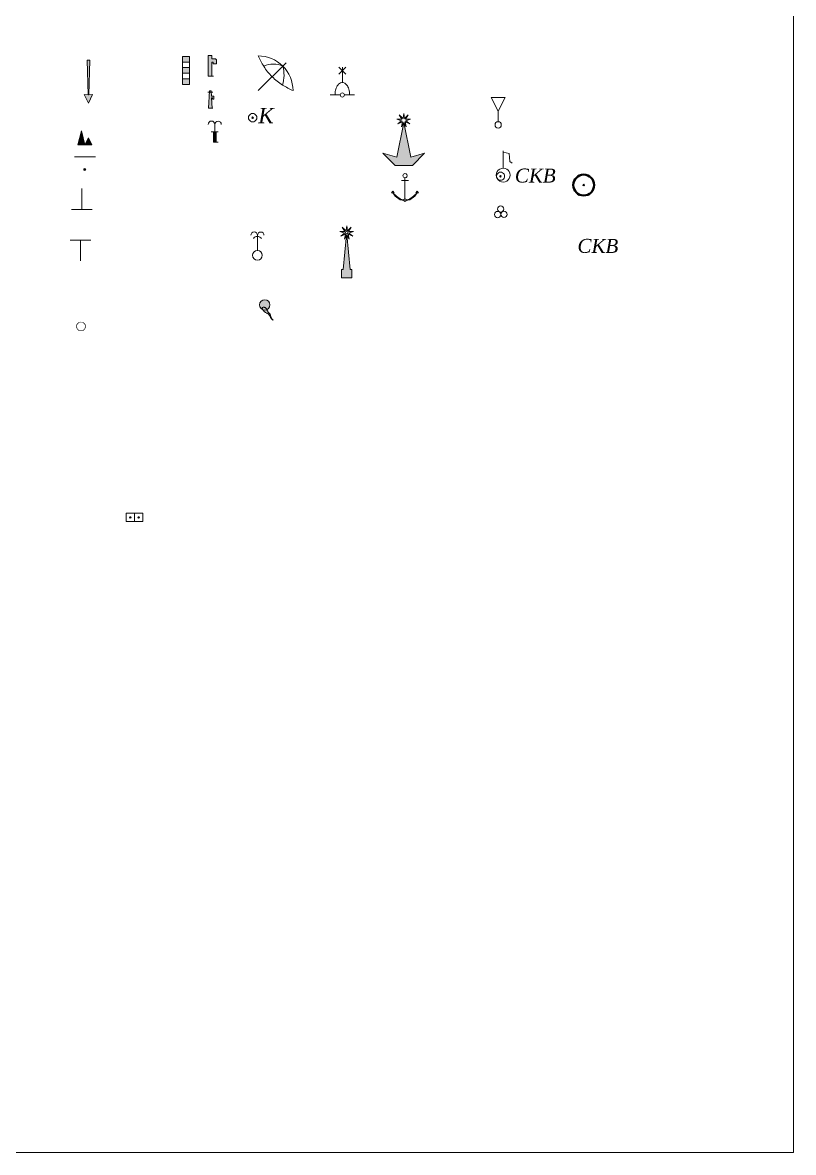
# Model space of a CAD drawing. Header units: metres. Extents: x 5191936 to 10384803, y 4968796 to 9938221.
# Drawn here: x 5192431.9 to 5192487.3, y 4969410.7 to 4969491.8 of the extents above; entities that cross this region are included whole.
import ezdxf

# ---------------------------------------------------------------- set-up
doc = ezdxf.new("R2010")
doc.units = ezdxf.units.M
doc.set_wipeout_variables(frame=1)
doc.layers.get('0').update_dxf_attribs({"lineweight": 18})
doc.styles.add('TimeK', font='timesi.ttf')

# ---------------------------------------------------------------- blocks, each defined once
blk = doc.blocks.new('08_Сваи')
at = {"color": 0}
for points in [[(-0.9, -0.27, 1), (0, -0.27, 1), (-0.9, -0.27, 0)], [(-0.46, 0.52, 1), (0.44, 0.52, 1), (-0.46, 0.52, 0)], [(0.01, -0.25, 1), (0.91, -0.25, 1), (0.01, -0.25, 0)]]:
    blk.add_lwpolyline(points, format="xyb", close=True, dxfattribs=at)
blk = doc.blocks.new('08_СквРучНасос')
at = {"color": 0}
for p, q in [((0, 1), (0, 3.5)), ((0, 3.3), (0.84, 3.09)), ((0.84, 3.09), (0.95, 1.94)), ((0.95, 1.94), (1.26, 1.72))]:
    blk.add_line(p, q, dxfattribs=at)
at = {"color": 0, "style": 'TimeK'}
blk.add_text('СКВ', height=2, dxfattribs=at).set_placement((1.67, -1.07))
at = {"color": 0}
blk.add_wipeout([(1, 0), (0.87, 0.5), (0.5, 0.87), (0, 1), (-0.5, 0.87), (-0.87, 0.5), (-1, 0), (-0.87, -0.5), (-0.5, -0.87), (0, -1), (0.5, -0.87), (0.87, -0.5)], dxfattribs=at)
h = blk.add_hatch(color=3)
edge = h.paths.add_edge_path()
edge.add_ellipse((-0.41, -0.18), major_axis=(0.0744, 0.0744), ratio=1, start_angle=0, end_angle=360)
blk.add_line((-1, 0), (-1, 0), dxfattribs=at)
for start_param, end_param in [(5.497787, 8.63938), (2.356194, 5.497787)]:
    blk.add_ellipse((0, 0), major_axis=(0.707, 0.707), ratio=1, start_param=start_param, end_param=end_param, dxfattribs=at)
at = {"color": 3}
for centre, major_axis, start_param, end_param in [((-0.39, -0.16), (0.409, 0.409), 5.497787, 8.63938), ((-0.39, -0.16), (0.409, 0.409), 2.356194, 5.497787), ((-0.41, -0.18), (0.0744, 0.0744), 5.497787, 11.780972)]:
    blk.add_ellipse(centre, major_axis=major_axis, ratio=1, start_param=start_param, end_param=end_param, dxfattribs=at)
blk = doc.blocks.new('08_ЗнБерСиг1')
at = {"color": 0}
for points in [[(-1, 3.95), (1, 3.95), (0, 1.95)], [(0.45, 0), (0.39, 0.22), (0.22, 0.39), (0, 0.45), (-0.23, 0.39), (-0.39, 0.22), (-0.45, 0), (-0.39, -0.23), (-0.23, -0.39), (0, -0.45), (0.22, -0.39), (0.39, -0.23)]]:
    blk.add_wipeout(points, dxfattribs=at)
blk.add_lwpolyline([(0, 0.45), (0, 1.95), (-1, 3.95), (1, 3.95), (0, 1.95)], dxfattribs=at)
blk.add_lwpolyline([(-0.45, 0, 1), (0.45, 0, 1), (-0.45, 0, 1)], format="xyb", dxfattribs=at)
blk = doc.blocks.new('08_Пристань')
h = blk.add_hatch(color=0)
h.paths.add_polyline_path([(-1.75, 1.25), (-1.23, 0.75), (-0.7, 0.38), (-0.35, 0.25), (0, 0.38), (0.35, 0.25), (0.7, 0.38), (1.23, 0.75), (1.75, 1.25), (1.4, 0.75), (0.7, 0.25), (0.17, 0.12), (0, 0), (-0.17, 0.12), (-0.7, 0.25), (-1.4, 0.75)])
h.paths.add_polyline_path([(1.55, 1.25), (1.75, 1.5), (1.95, 1.25)])
h.paths.add_polyline_path([(-1.95, 1.25), (-1.75, 1.5), (-1.55, 1.25)])
at = {"color": 0}
blk.add_lwpolyline([(-0.5, 3), (0.5, 3)], dxfattribs=at)
for points in [[(-1.95, 1.25), (-1.75, 1.5), (-1.55, 1.25)], [(-1.75, 1.25), (-1.23, 0.75), (-0.7, 0.38), (-0.35, 0.25), (0, 0.38), (0.35, 0.25), (0.7, 0.38), (1.23, 0.75), (1.75, 1.25), (1.4, 0.75), (0.7, 0.25), (0.17, 0.12), (0, 0), (-0.17, 0.12), (-0.7, 0.25), (-1.4, 0.75)], [(1.55, 1.25), (1.75, 1.5), (1.95, 1.25)]]:
    blk.add_lwpolyline(points, close=True, dxfattribs=at)
blk.add_wipeout([(0.3, 3.7), (0.26, 3.85), (0.15, 3.96), (0, 4), (-0.15, 3.96), (-0.26, 3.85), (-0.3, 3.7), (-0.26, 3.55), (-0.15, 3.44), (0, 3.4), (0.15, 3.44), (0.26, 3.55)], dxfattribs=at)
blk.add_lwpolyline([(0, 0.26), (0, 3), (0, 3.4, 1.001887), (0, 4, 0.998117), (0, 3.4, 0.690541)], format="xyb", dxfattribs=at)
blk = doc.blocks.new('08_МаякПлав')
h = blk.add_hatch(color=0)
h.paths.add_polyline_path([(0, 6.2), (-1, 1.2), (-3, 1.8), (-1.25, 0), (1.25, 0), (3, 1.8), (1, 1.2)])
h.paths.add_polyline_path([(0.64, 7.27), (0.1, 6.78), (0, 7.5), (-0.1, 6.78), (-0.64, 7.27), (-0.26, 6.65), (-0.98, 6.67), (-0.3, 6.45), (-0.87, 6), (-0.19, 6.27), (-0.34, 5.56), (0, 6.2), (0.34, 5.56), (0.19, 6.27), (0.87, 6), (0.3, 6.45), (0.98, 6.67), (0.26, 6.65)])
h.paths.add_polyline_path([(0.18, 6.5, -1), (-0.18, 6.5, -1)], flags=16)
at = {"color": 0}
blk.add_lwpolyline([(-1, 1.2), (-3, 1.8), (-1.25, 0), (1.25, 0), (3, 1.8), (1, 1.2), (0, 6.2), (0.34, 5.56), (0.19, 6.27), (0.87, 6), (0.3, 6.45), (0.98, 6.67), (0.26, 6.65), (0.64, 7.27), (0.1, 6.78), (0, 7.5), (-0.1, 6.78), (-0.64, 7.27), (-0.26, 6.65), (-0.98, 6.67), (-0.3, 6.45), (-0.87, 6), (-0.19, 6.27), (-0.34, 5.56), (0, 6.2)], close=True, dxfattribs=at)
blk = doc.blocks.new('08_МаякБер')
h = blk.add_hatch(color=0)
h.paths.add_polyline_path([(-0.5, 1.2), (-0.75, 1.2), (-0.75, 0), (0.75, 0), (0.75, 1.2), (0.5, 1.2), (0.01, 6.2), (0.34, 5.56), (0.19, 6.27), (0.87, 6), (0.3, 6.45), (0.98, 6.67), (0.26, 6.65), (0.64, 7.27), (0.1, 6.78), (0, 7.5), (-0.1, 6.78), (-0.64, 7.27), (-0.26, 6.65), (-0.98, 6.67), (-0.3, 6.45), (-0.87, 6), (-0.19, 6.27), (-0.34, 5.56), (-0.02, 6.2)])
h.paths.add_polyline_path([(-0.18, 6.5, -1), (0.18, 6.5, -1)], flags=16)
at = {"color": 0}
blk.add_lwpolyline([(0.75, 0), (-0.75, 0), (-0.75, 1.2), (-0.5, 1.2), (-0.02, 6.2), (-0.34, 5.56), (-0.19, 6.27), (-0.87, 6), (-0.3, 6.45), (-0.98, 6.67), (-0.26, 6.65), (-0.64, 7.27), (-0.1, 6.78), (0, 7.5), (0.1, 6.78), (0.64, 7.27), (0.26, 6.65), (0.98, 6.67), (0.3, 6.45), (0.87, 6), (0.19, 6.27), (0.34, 5.56), (0.01, 6.2), (0.5, 1.2), (0.75, 1.2)], close=True, dxfattribs=at)
blk.add_circle((0, 6.5), 0.177, dxfattribs=at)
blk = doc.blocks.new('08_Буй')
at = {"color": 0}
for points in [[(-0.5, 4), (0.5, 3)], [(-0.5, 3), (0.5, 4)], [(0, 4), (0, 1.81)]]:
    blk.add_lwpolyline(points, dxfattribs=at)
blk.add_wipeout([(-1.05, 0), (-1.04, 0.24), (-1.02, 0.4), (-0.99, 0.58), (-0.96, 0.75), (-0.91, 0.91), (-0.88, 0.99), (-0.81, 1.15), (-0.77, 1.23), (-0.72, 1.31), (-0.67, 1.38), (-0.53, 1.56), (-0.47, 1.61), (-0.34, 1.71), (-0.26, 1.75), (-0.17, 1.78), (-0.09, 1.8), (-0.04, 1.8), (0, 1.81), (0.11, 1.8), (0.22, 1.76), (0.34, 1.71), (0.4, 1.66), (0.47, 1.61), (0.61, 1.47), (0.67, 1.39), (0.72, 1.31), (0.81, 1.16), (0.87, 1.02), (0.9, 0.91), (0.94, 0.81), (0.96, 0.73), (1, 0.53), (1.02, 0.42), (1.04, 0.23), (1.05, 0.11), (1.05, 0), (0.3, 0), (0.27, -0.12), (0.23, -0.2), (0.13, -0.27), (0, -0.3), (-0.12, -0.28), (-0.21, -0.22), (-0.26, -0.14), (-0.29, -0.06), (-0.3, 0)], dxfattribs=at)
for points in [[(-1.05, 0), (-1.05, 0.16), (-1.03, 0.31), (-1.01, 0.49), (-0.98, 0.67), (-0.93, 0.82), (-0.88, 0.99), (-0.81, 1.15), (-0.72, 1.31), (-0.62, 1.45), (-0.53, 1.56), (-0.42, 1.66), (-0.26, 1.75), (-0.09, 1.8), (0, 1.81), (0.11, 1.8), (0.34, 1.71), (0.47, 1.61), (0.61, 1.47), (0.72, 1.31), (0.81, 1.16), (0.87, 1.02), (0.94, 0.81), (0.98, 0.65), (1.02, 0.42), (1.04, 0.23), (1.05, 0)], [(-1.75, 0), (-0.3, 0)], [(0.3, 0), (1.75, 0)]]:
    blk.add_lwpolyline(points, dxfattribs=at)
blk.add_lwpolyline([(-0.3, 0, 1), (0.3, 0, 1), (-0.3, 0, 3.718446)], format="xyb", dxfattribs=at)
blk = doc.blocks.new('08_Ключ')
h = blk.add_hatch(color=0)
h.paths.add_polyline_path([(-0.02, -0.36), (0.05, -0.39), (0.12, -0.44), (0.18, -0.49), (0.23, -0.56), (0.28, -0.63), (0.31, -0.69, 0.296081), (0.75, 0, 1), (-0.75, 0, 0.312804), (-0.26, -0.7), (-0.3, -0.64), (-0.34, -0.57), (-0.36, -0.5), (-0.36, -0.44), (-0.34, -0.39), (-0.3, -0.36), (-0.24, -0.34), (-0.17, -0.33), (-0.1, -0.34)])
h.paths.add_polyline_path([(0.31, -0.69), (0.28, -0.63), (0.23, -0.56), (0.18, -0.49), (0.12, -0.44), (0.05, -0.39), (-0.02, -0.36), (-0.1, -0.34), (-0.17, -0.33), (-0.24, -0.34), (-0.3, -0.36), (-0.34, -0.39), (-0.36, -0.44), (-0.36, -0.5), (-0.34, -0.57), (-0.3, -0.64), (-0.26, -0.7, 0.196865)])
h.paths.add_polyline_path([(0.2, -1.14), (0.28, -1.18), (0.35, -1.22), (0.42, -1.26), (0.49, -1.3), (0.55, -1.34), (0.61, -1.39), (0.65, -1.45), (0.7, -1.51), (0.74, -1.58), (0.78, -1.65), (0.81, -1.73), (0.85, -1.8), (0.89, -1.87), (0.93, -1.93), (0.97, -1.99), (1.02, -2.04), (1.07, -2.09), (1.11, -2.13), (1.15, -2.15), (1.18, -2.17), (1.2, -2.18), (1.21, -2.18), (1.2, -2.17), (1.18, -2.15), (1.15, -2.12), (1.12, -2.08), (1.07, -2.03), (1.03, -1.98), (0.98, -1.92), (0.94, -1.85), (0.91, -1.78), (0.88, -1.7), (0.85, -1.63), (0.83, -1.56), (0.81, -1.48), (0.79, -1.42), (0.76, -1.35), (0.74, -1.3), (0.71, -1.25), (0.67, -1.21), (0.64, -1.18), (0.6, -1.15), (0.56, -1.11), (0.52, -1.08), (0.49, -1.03), (0.45, -0.98), (0.42, -0.92), (0.39, -0.85), (0.35, -0.78), (0.32, -0.71), (0.31, -0.69, -0.196865), (-0.26, -0.7), (-0.25, -0.73), (-0.18, -0.81), (-0.11, -0.89), (-0.04, -0.97), (0.04, -1.03), (0.12, -1.09)])
at = {"color": 0}
blk.add_lwpolyline([(0.04, -1.03), (0.12, -1.09), (0.2, -1.14), (0.28, -1.18), (0.35, -1.22), (0.42, -1.26), (0.49, -1.3), (0.55, -1.34), (0.61, -1.39), (0.65, -1.45), (0.7, -1.51), (0.74, -1.58), (0.78, -1.65), (0.81, -1.73), (0.85, -1.8), (0.89, -1.87), (0.93, -1.93), (0.97, -1.99), (1.02, -2.04), (1.07, -2.09), (1.11, -2.13), (1.15, -2.15), (1.18, -2.17), (1.2, -2.18), (1.21, -2.18), (1.2, -2.17), (1.18, -2.15), (1.15, -2.12), (1.12, -2.08), (1.07, -2.03), (1.03, -1.98), (0.98, -1.92), (0.94, -1.85), (0.91, -1.78), (0.88, -1.7), (0.85, -1.63), (0.83, -1.56), (0.81, -1.48), (0.79, -1.42), (0.76, -1.35), (0.74, -1.3), (0.71, -1.25), (0.67, -1.21), (0.64, -1.18), (0.6, -1.15), (0.56, -1.11), (0.52, -1.08), (0.49, -1.03), (0.45, -0.98), (0.42, -0.92), (0.39, -0.85), (0.35, -0.78), (0.32, -0.71), (0.28, -0.63), (0.23, -0.56), (0.18, -0.49), (0.12, -0.44), (0.05, -0.39), (-0.02, -0.36), (-0.1, -0.34), (-0.17, -0.33), (-0.24, -0.34), (-0.3, -0.36), (-0.34, -0.39), (-0.36, -0.44), (-0.36, -0.5), (-0.34, -0.57), (-0.3, -0.64), (-0.25, -0.73), (-0.18, -0.81), (-0.11, -0.89), (-0.04, -0.97)], close=True, dxfattribs=at)
blk.add_circle((0, 0), 0.75, dxfattribs=at)
blk = doc.blocks.new('08_Фонтан')
at = {"color": 0}
blk.add_lwpolyline([(0.94, 2.87, 1), (0, 2.87, 1), (-0.96, 2.87, 0.408896)], format="xyb", dxfattribs=at)
for points in [[(-0.58, 2.43), (-0.46, 2.55), (-0.32, 2.63), (-0.19, 2.68), (-0.01, 2.7), (0.17, 2.68), (0.36, 2.6), (0.47, 2.53), (0.56, 2.43)], [(0, 2.87), (0, 0.7)]]:
    blk.add_lwpolyline(points, dxfattribs=at)
blk.add_wipeout([(0.7, 0), (0.61, 0.35), (0.35, 0.61), (0, 0.7), (-0.35, 0.61), (-0.61, 0.35), (-0.7, 0), (-0.61, -0.35), (-0.35, -0.61), (0, -0.7), (0.35, -0.61), (0.61, -0.35)], dxfattribs=at)
blk.add_circle((0, 0), 0.7, dxfattribs=at)
blk = doc.blocks.new('08_Колодец')
at = {"color": 0, "style": 'TimeK'}
blk.add_text('К', height=2.18, dxfattribs=at).set_placement((0.82, -0.79))
at = {"color": 0}
blk.add_wipeout([(0.6, 0), (0.52, 0.3), (0.3, 0.52), (0, 0.6), (-0.3, 0.52), (-0.52, 0.3), (-0.6, 0), (-0.52, -0.3), (-0.3, -0.52), (0, -0.6), (0.3, -0.52), (0.52, -0.3)], dxfattribs=at)
h = blk.add_hatch(color=0)
edge = h.paths.add_edge_path()
edge.add_ellipse((0, 0), major_axis=(-0.0771, 0.0771), ratio=1, start_angle=0, end_angle=360)
blk.add_line((-0.6, 0), (-0.6, 0), dxfattribs=at)
for major_axis, start_param, end_param in [((0.424, 0.424), 5.497787, 8.63938), ((-0.0771, 0.0771), 3.926991, 10.210176), ((0.424, 0.424), 2.356194, 5.497787)]:
    blk.add_ellipse((0, 0), major_axis=major_axis, ratio=1, start_param=start_param, end_param=end_param, dxfattribs=at)
blk = doc.blocks.new('08_ПляжОб')
at = {"color": 0}
blk.add_wipeout([(0, 5), (0.98, 4.9), (1.91, 4.62), (2.79, 4.15), (3.54, 3.54), (4.16, 2.78), (4.61, 1.95), (4.9, 1), (5, 0), (4.22, 0.39), (3.41, 0.86), (2.62, 1.43), (2, 2), (1.43, 2.63), (0.87, 3.39), (0.45, 4.11)], dxfattribs=at)
blk.add_lwpolyline([(5, 0, 0.414214), (0, 5, 0)], format="xyb", dxfattribs=at)
blk.add_lwpolyline([(0, 0), (4, 4)], dxfattribs=at)
for centre, radius, start, end in [((2.21, 0.5), 3.32, 66.3803, 115.1082), ((-1.28, 2.23), 4.99, 343.3412, 15.1704)]:
    blk.add_arc(centre, radius, start, end, dxfattribs=at)
blk.add_spline([(0, 5), (0.8, 3.5), (2, 2), (3.5, 0.8), (5, 0)], degree=3, dxfattribs=at)
blk = doc.blocks.new('08_КолПитьев')
blk.add_hatch(color=0).paths.add_polyline_path([(0.2, 1.5), (-0.2, 1.5), (-0.2, 0), (0.2, 0)])
at = {"color": 0}
blk.add_lwpolyline([(0.94, 2.57, 1), (0, 2.57, 1), (-0.96, 2.57, -1)], format="xyb", dxfattribs=at)
for points in [[(0, 1.5), (0, 2.57)], [(-0.5, 1.5), (0.5, 1.5)], [(-0.2, 0), (-0.2, 1.5)], [(0.5, 0), (-0.2, 0)], [(0.2, 1.5), (0.2, 0)]]:
    blk.add_lwpolyline(points, dxfattribs=at)
blk = doc.blocks.new('08_КолВодоразб')
h = blk.add_hatch(color=0)
h.paths.add_polyline_path([(0.16, 1.5), (0.3, 1.5), (0.3, 1.3), (0.5, 1.3), (0.5, 1.7), (0.148, 1.7), (0.112, 2.3), (-0.112, 2.3), (-0.25, 0), (0.25, 0)])
h.paths.add_polyline_path([(-0.1, 2.5), (-0.112, 2.3), (0.112, 2.3), (0.1, 2.5)])
at = {"color": 0, "const_width": 0.1}
blk.add_lwpolyline([(-0.4, 2.3), (0.4, 2.3)], dxfattribs=at)
at = {"color": 0}
blk.add_lwpolyline([(0.38, 0), (0.25, 0), (-0.25, 0), (-0.1, 2.5), (0.1, 2.5), (0.148, 1.7), (0.5, 1.7), (0.5, 1.3), (0.3, 1.3), (0.3, 1.5), (0.16, 1.5), (0.25, 0)], dxfattribs=at)
blk = doc.blocks.new('08_КолГидр')
blk.add_hatch(color=0).paths.add_polyline_path([(0.24, 2.5), (0.24, 3), (-0.26, 3), (-0.26, 0), (0.24, 0), (0.24, 2), (0.44, 2), (0.44, 1.8), (0.94, 1.8), (0.94, 2.24, 0.414214), (0.68, 2.5)])
at = {"color": 0}
blk.add_lwpolyline([(0.49, 0), (-0.26, 0), (-0.26, 3), (0.24, 3), (0.24, 2.5), (0.68, 2.5, -0.414214), (0.94, 2.24), (0.94, 1.8), (0.44, 1.8), (0.44, 2), (0.24, 2), (0.24, 0)], format="xyb", dxfattribs=at)
blk = doc.blocks.new('08_ПостВодом')
h = blk.add_hatch(color=0)
h.paths.add_polyline_path([(0.5, 2), (-0.5, 2), (-0.5, 1.2), (0.5, 1.2)])
h.paths.add_polyline_path([(-0.5, 0.4), (-0.5, -0.4), (0.5, -0.4), (0.5, 0.4)])
h.paths.add_polyline_path([(0.5, -1.2), (-0.5, -1.2), (-0.5, -2), (0.5, -2)])
at = {"color": 0}
blk.add_lwpolyline([(-0.5, 2), (0.5, 2), (0.5, -2), (-0.5, -2)], close=True, dxfattribs=at)
for points in [[(-0.5, 1.2), (0.5, 1.2)], [(0.5, 0.4), (-0.5, 0.4)], [(-0.5, -0.4), (0.5, -0.4)], [(0.5, -1.2), (-0.5, -1.2)]]:
    blk.add_lwpolyline(points, dxfattribs=at)
blk = doc.blocks.new('07_НапрТеч')
blk.add_hatch(color=0).paths.add_polyline_path([(0.6, -4.95), (0.05, -5), (0.2, 0), (-0.2, 0), (-0.05, -5), (-0.6, -4.95), (0, -6.2)])
at = {"color": 0}
blk.add_lwpolyline([(-0.2, 0), (-0.05, -5), (-0.6, -4.95), (0, -6.2), (0.6, -4.95), (0.05, -5), (0.2, 0)], close=True, dxfattribs=at)
blk = doc.blocks.new('07_СкалыВод')
h = blk.add_hatch(color=0)
h.paths.add_polyline_path([(-0.5, 2), (-1, 0), (0, 0)])
h.paths.add_polyline_path([(0.5, 1), (0, 0), (1, 0)])
at = {"color": 0}
blk.add_lwpolyline([(1, 0), (-1, 0), (-0.5, 2), (0, 0), (0.5, 1)], close=True, dxfattribs=at)
blk = doc.blocks.new('07_БерЛинИлист')
at = {"color": 0}
blk.add_lwpolyline([(-1.5, 0), (1.5, 0)], dxfattribs=at)
blk = doc.blocks.new('07_БерЛинГлин')
h = blk.add_hatch(color=0)
edge = h.paths.add_edge_path()
edge.add_arc((0, 0), 0.15, 0, 360)
at = {"color": 0}
blk.add_circle((0, 0), 0.15, dxfattribs=at)
blk = doc.blocks.new('07_КамнНадв')
at = {"color": 0}
for points in [[(0, 3), (0, 0)], [(-1.5, 0), (1.5, 0)]]:
    blk.add_lwpolyline(points, dxfattribs=at)
blk = doc.blocks.new('07_КамнПодв')
at = {"color": 0}
for points in [[(-1.5, 0), (1.5, 0)], [(0, -3), (0, 0)]]:
    blk.add_lwpolyline(points, dxfattribs=at)
blk = doc.blocks.new('07_УрВоды')
at = {"color": 0}
blk.add_line((-0.6, 0), (-0.6, 0), dxfattribs=at)
for major_axis, start_param, end_param in [((0.424, 0.424), 5.497787, 8.63938), ((-0.424, 0.424), 0.785398, 3.926991)]:
    blk.add_ellipse((0, 0), major_axis=major_axis, ratio=1, start_param=start_param, end_param=end_param, dxfattribs=at)
blk.add_wipeout([(0.6, 0), (0.52, 0.3), (0.3, 0.52), (0, 0.6), (-0.3, 0.52), (-0.52, 0.3), (-0.6, 0), (-0.52, -0.3), (-0.3, -0.52), (0, -0.6), (0.3, -0.52), (0.52, -0.3)], dxfattribs=at)
blk = doc.blocks.new('04_ОпЖбФерм1')
at = {"color": 0}
blk.add_wipeout([(-0.6, 0.6), (0.6, 0.6), (0.6, -0.6), (-0.6, -0.6)], dxfattribs=at)
h = blk.add_hatch(color=0)
edge = h.paths.add_edge_path()
edge.add_arc((0, 0), 0.1, 0, 360)
blk.add_lwpolyline([(-0.6, 0.6), (0.6, 0.6), (0.6, -0.6), (-0.6, -0.6)], close=True, dxfattribs=at)
blk.add_circle((0, 0), 0.1, dxfattribs=at)
blk = doc.blocks.new('A$C449E3E23')
h = blk.add_hatch(color=0)
edge = h.paths.add_edge_path()
edge.add_ellipse((0, 0), major_axis=(-0.0386, 0.0386), ratio=1, start_angle=0, end_angle=360)
at = {"lineweight": 40, "ltscale": 0.01}
blk.add_circle((0, 0), 0.75, dxfattribs=at)
at = {"color": 0}
blk.add_ellipse((0, 0), major_axis=(-0.0386, 0.0386), ratio=1, start_param=3.926991, end_param=10.210176, dxfattribs=at)

msp = doc.modelspace()

# ---------------------------------------------------------------- linework, layer by layer
at = {"color": 6, "ltscale": 20, "flags": 128}
msp.add_lwpolyline([(5192258.796, 4969575.285), (5192487.323, 4969575.285), (5192487.323, 4969410.659), (5192258.796, 4969410.659)], close=True, dxfattribs=at)
at = {"flags": 128}
msp.add_lwpolyline([(5192439.36, 4969456.568), (5192440.56, 4969456.568), (5192440.56, 4969455.968), (5192439.36, 4969455.968)], close=True, dxfattribs=at)
for centre in [(5192439.66, 4969456.268), (5192440.26, 4969456.268)]:
    msp.add_circle(centre, 0.05)

# ---------------------------------------------------------------- block references
at = {"color": 7, "xscale": 0.5, "yscale": 0.5, "zscale": 0.5}
for name, p in [('07_НапрТеч', (5192436.647, 4969489.124)), ('08_ПостВодом', (5192443.657, 4969488.377)), ('08_КолГидр', (5192445.395, 4969487.961)), ('08_КолВодоразб', (5192445.411, 4969485.668)), ('08_МаякПлав', (5192459.313, 4969481.544)), ('07_СкалыВод', (5192436.394, 4969483.039)), ('08_КолПитьев', (5192445.732, 4969483.217)), ('07_БерЛинИлист', (5192436.401, 4969482.162)), ('07_БерЛинГлин', (5192436.382, 4969481.264)), ('07_КамнНадв', (5192436.177, 4969478.4)), ('08_Сваи', (5192466.29, 4969478.162)), ('08_МаякБер', (5192455.215, 4969473.475)), ('07_КамнПодв', (5192436.077, 4969476.194)), ('08_Ключ', (5192449.323, 4969471.534))]:
    msp.add_blockref(name, p, dxfattribs=at)
at = {"color": 7, "ltscale": 0.01}
msp.add_blockref('A$C449E3E23', (5192472.25, 4969480.145), dxfattribs=at)

# ---------------------------------------------------------------- texts
at = {"color": 0, "style": 'TimeK'}
msp.add_text('СКВ', height=1, dxfattribs=at).set_placement((5192471.8, 4969475.275))

# ---------------------------------------------------------------- next in the draw order: block references
at = {"color": 7, "xscale": 0.5, "yscale": 0.5, "zscale": 0.5}
for name, p in [('08_ПляжОб', (5192448.854, 4969486.925)), ('08_Буй', (5192454.9, 4969486.617)), ('08_ЗнБерСиг1', (5192466.099, 4969484.468)), ('08_Колодец', (5192448.453, 4969484.984)), ('08_СквРучНасос', (5192466.467, 4969480.862)), ('08_Пристань', (5192459.404, 4969478.966)), ('08_Фонтан', (5192448.799, 4969475.1)), ('07_УрВоды', (5192436.115, 4969469.992)), ('04_ОпЖбФерм1', (5192439.66, 4969456.268))]:
    msp.add_blockref(name, p, dxfattribs=at)

# ---------------------------------------------------------------- next in the draw order: block references
msp.add_blockref('04_ОпЖбФерм1', (5192440.26, 4969456.268), dxfattribs=at)

doc.saveas('drawing.dxf')
